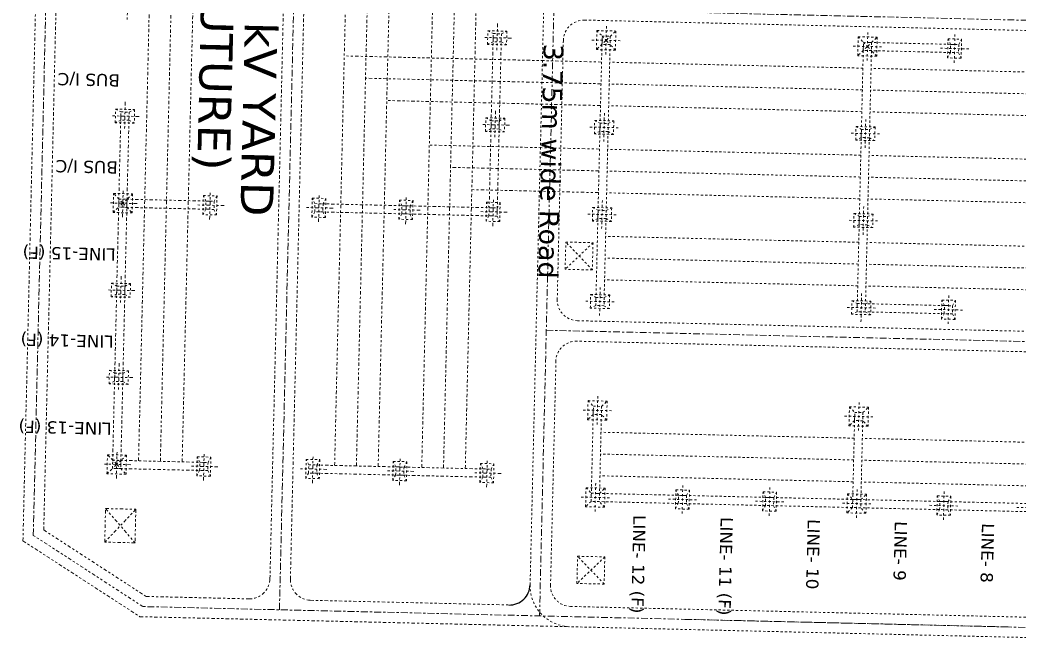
# Model space of a CAD drawing. Header units: metres. Extents: x 201400 to 215600, y 173235 to 1738400.
# Drawn here: x 213041.07 to 213086.93, y 1729797.67 to 1729826.47 of the extents above; entities that cross this region are included whole.
import ezdxf

# ---------------------------------------------------------------- set-up
doc = ezdxf.new("R2010")
doc.units = ezdxf.units.M
for name, pattern in [('CENTER', [2, 1.25, -0.25, 0.25, -0.25]), ('HIDDEN', [0.375, 0.25, -0.125]), ('PHANTOM2', [1.25, 0.625, -0.125, 0.125, -0.125, 0.125, -0.125])]:
    doc.linetypes.add(name, pattern=pattern)
doc.layers.add('E-LAY-CNTRL', color=1, linetype='CENTER', lineweight=0)
doc.layers.add('E-LAY-EXIST', color=8, linetype='HIDDEN', lineweight=0)
doc.layers.add('E-LAY-ROAD', color=7, linetype='Continuous')
doc.layers.add('TXT', color=222, linetype='Continuous')
doc.styles.add('STYLE1', font='verdana.ttf')

# ---------------------------------------------------------------- blocks, each defined once
blk = doc.blocks.new('TWR_CTG_p')
for p, q in [((-750, 750), (-1750, 1250)), ((1750, 1250), (750, 750)), ((-750, -750), (-1750, -1250)), ((750, -750), (1750, -1250))]:
    blk.add_line(p, q)
for points in [[(-1750, -1250), (1750, -1250), (1750, 1250), (-1750, 1250)], [(-750, -750), (750, -750), (750, 750), (-750, 750)]]:
    blk.add_lwpolyline(points, close=True)
blk = doc.blocks.new('TWR_CTH_p')
for p, q in [((-750, 750), (-1750, 1250)), ((1750, 1250), (750, 750)), ((-750, -750), (-1750, -1250)), ((750, -750), (1750, -1250))]:
    blk.add_line(p, q)
for points in [[(-1750, -1250), (1750, -1250), (1750, 1250), (-1750, 1250)], [(-750, -750), (750, -750), (750, 750), (-750, 750)]]:
    blk.add_lwpolyline(points, close=True)
blk = doc.blocks.new('TWR_CC_p')
for p, q in [((-750, 750), (-1750, 1250)), ((1750, 1250), (750, 750)), ((-750, -750), (-1750, -1250)), ((750, -750), (1750, -1250))]:
    blk.add_line(p, q)
for points in [[(-1750, -1250), (1750, -1250), (1750, 1250), (-1750, 1250)], [(-750, -750), (750, -750), (750, 750), (-750, 750)]]:
    blk.add_lwpolyline(points, close=True)
blk = doc.blocks.new('TWR_CD_p')
for p, q in [((-750, 750), (-1750, 1750)), ((-100, 100), (-750, 750)), ((750, 750), (100, 100)), ((1750, 1750), (750, 750)), ((-1750, -1750), (-750, -750)), ((-100, -100), (-750, -750)), ((100, -100), (750, -750)), ((750, -750), (1750, -1750))]:
    blk.add_line(p, q)
for points in [[(-1750, -1750), (1750, -1750), (1750, 1750), (-1750, 1750)], [(-750, -750), (750, -750), (750, 750), (-750, 750)], [(-100, -100), (100, -100), (100, 100), (-100, 100)]]:
    blk.add_lwpolyline(points, close=True)
blk = doc.blocks.new('TWR_CTE_p')
for p, q in [((-750, 750), (-1750, 1750)), ((1750, 1750), (750, 750)), ((-1750, -1750), (-750, -750)), ((750, -750), (1750, -1750))]:
    blk.add_line(p, q)
for points in [[(-1750, -1750), (1750, -1750), (1750, 1750), (-1750, 1750)], [(-750, -750), (750, -750), (750, 750), (-750, 750)]]:
    blk.add_lwpolyline(points, close=True)
blk = doc.blocks.new('TWR_CTK_p')
for p, q in [((-750, 750), (-1750, 1750)), ((-100, 100), (-750, 750)), ((750, 750), (100, 100)), ((1750, 1750), (750, 750)), ((-1750, -1750), (-750, -750)), ((-100, -100), (-750, -750)), ((100, -100), (750, -750)), ((750, -750), (1750, -1750))]:
    blk.add_line(p, q)
for points in [[(-1750, -1750), (1750, -1750), (1750, 1750), (-1750, 1750)], [(-750, -750), (750, -750), (750, 750), (-750, 750)], [(-100, -100), (100, -100), (100, 100), (-100, 100)]]:
    blk.add_lwpolyline(points, close=True)
blk = doc.blocks.new('TWR_CTD_p')
for p, q in [((-750, 750), (-1750, 1250)), ((1750, 1250), (750, 750)), ((-750, -750), (-1750, -1250)), ((750, -750), (1750, -1250))]:
    blk.add_line(p, q)
for points in [[(-1750, -1250), (1750, -1250), (1750, 1250), (-1750, 1250)], [(-750, -750), (750, -750), (750, 750), (-750, 750)]]:
    blk.add_lwpolyline(points, close=True)
blk = doc.blocks.new('400kv')
at = {"layer": 'E-LAY-CNTRL'}
for p, q in [((2.06, 0.61, -0.66), (54.44, 232.15, -0.29)), ((43.66, -21.72, -0.31), (98.82, 222.12, -0.31)), ((90.25, -32.26, -0.31), (127.43, 132.08, -0.31)), ((114.85, 76.49, -0.31), (279.62, 39.22, -0.31)), ((101.84, 18.94, -0.31), (306.4, -27.33, -0.31)), ((174.18, -51.25, -0.31), (19.21, -16.19, -0.31)), ((116.27, -38.15, -0.31), (289.28, -77.28, -0.31))]:
    blk.add_line(p, q, dxfattribs=at)
at = {"layer": 'E-LAY-EXIST', "color": 1, "linetype": 'PHANTOM2'}
for p, q in [((0, 0, -0.67), (52.43, 231.83, -0.3)), ((4.13, 1.2, -0.66), (54.82, 225.35, -0.31)), ((43.08, -15.78, -0.67), (82.87, 160.13, -0.4)), ((46.74, -16.6, -0.67), (86.53, 159.3, -0.4)), ((23.71, 10.21, -0.31), (56.04, 153.1, -0.31)), ((27.61, 9.33, -0.31), (59.94, 152.22, -0.31)), ((31.52, 8.45, -0.31), (63.84, 151.34, -0.31)), ((58.83, 2.27, -0.31), (91.15, 145.16, -0.31)), ((62.73, 1.39, -0.31), (95.05, 144.28, -0.31)), ((66.63, 0.51, -0.31), (98.95, 143.4, -0.31)), ((74.43, -1.26, -0.31), (106.75, 141.63, -0.31)), ((78.33, -2.14, -0.31), (110.66, 140.75, -0.31)), ((82.23, -3.02, -0.31), (114.56, 139.87, -0.31)), ((38.75, 94.83, -0.31), (37.61, 89.76, -0.31)), ((34.34, 75.32, -0.31), (33.19, 70.25, -0.31)), ((121.51, 65.24, -0.31), (75.43, 75.67, -0.31)), ((104.19, 75.93, -0.31), (103.05, 70.86, -0.31)), ((102.89, 73.56, -0.31), (99.36, 57.95, -0.31)), ((106.16, 72.82, -0.31), (101.09, 73.96, -0.31)), ((33.03, 72.95, -0.31), (29.5, 57.35, -0.31)), ((34.5, 72.62, -0.31), (30.97, 57.02, -0.31)), ((36.3, 72.21, -0.31), (31.23, 73.36, -0.31)), ((104.35, 73.22, -0.31), (100.82, 57.62, -0.31)), ((120.63, 61.34, -0.31), (78.45, 70.88, -0.31)), ((119.75, 57.44, -0.31), (81.47, 66.1, -0.31)), ((29.66, 54.65, -0.31), (30.81, 59.72, -0.31)), ((100.66, 60.32, -0.31), (99.52, 55.25, -0.31)), ((29.5, 57.35, -0.31), (25.97, 41.74, -0.31)), ((30.97, 57.02, -0.31), (27.44, 41.41, -0.31)), ((32.77, 56.61, -0.31), (27.7, 57.75, -0.31)), ((30.36, 57.26, -0.31), (30.12, 57.11, -0.31)), ((30.31, 57.06, -0.31), (30.16, 57.3, -0.31)), ((46.01, 54.38, -0.31), (30.4, 57.91, -0.31)), ((99.36, 57.95, -0.31), (95.83, 42.34, -0.31)), ((100.82, 57.62, -0.31), (97.29, 42.01, -0.31)), ((102.63, 57.21, -0.31), (97.56, 58.36, -0.31)), ((45.68, 52.92, -0.31), (30.07, 56.45, -0.31)), ((45.27, 51.12, -0.31), (46.42, 56.19, -0.31)), ((117.98, 49.64, -0.31), (87.5, 56.53, -0.31)), ((48.38, 53.08, -0.31), (43.31, 54.22, -0.31)), ((64.78, 46.7, -0.31), (65.92, 51.77, -0.31)), ((117.1, 45.73, -0.31), (90.52, 51.75, -0.31)), ((67.88, 48.67, -0.31), (62.81, 49.81, -0.31)), ((81.12, 46.44, -0.31), (65.51, 49.97, -0.31)), ((80.79, 44.98, -0.31), (65.18, 48.51, -0.31)), ((80.38, 43.17, -0.31), (81.53, 48.24, -0.31)), ((83.49, 45.14, -0.31), (78.42, 46.28, -0.31)), ((96.73, 42.91, -0.31), (81.12, 46.44, -0.31)), ((116.22, 41.83, -0.31), (93.54, 46.96, -0.31)), ((27.28, 44.11, -0.31), (26.13, 39.04, -0.31)), ((96.4, 41.45, -0.31), (80.79, 44.98, -0.31)), ((95.99, 39.64, -0.31), (97.13, 44.71, -0.31)), ((99.1, 41.61, -0.31), (94.03, 42.75, -0.31)), ((25.97, 41.74, -0.31), (22.44, 26.14, -0.31)), ((27.44, 41.41, -0.31), (23.91, 25.8, -0.31)), ((29.24, 41, -0.31), (24.17, 42.15, -0.31)), ((23.75, 28.5, -0.31), (22.6, 23.44, -0.31)), ((22.44, 26.14, -0.31), (18.91, 10.53, -0.31)), ((23.91, 25.8, -0.31), (20.38, 10.2, -0.31)), ((25.71, 25.4, -0.31), (20.64, 26.54, -0.31)), ((19.07, 7.83, -0.31), (20.22, 12.9, -0.31)), ((35.42, 7.57, -0.31), (19.81, 11.1, -0.31)), ((22.18, 9.79, -0.31), (17.11, 10.94, -0.31)), ((35.09, 6.1, -0.31), (19.48, 9.63, -0.31)), ((19.77, 10.44, -0.31), (19.53, 10.29, -0.31)), ((19.72, 10.24, -0.31), (19.57, 10.48, -0.31)), ((34.68, 4.3, -0.31), (35.83, 9.37, -0.31)), ((37.79, 6.26, -0.31), (32.72, 7.41, -0.31)), ((54.19, -0.11, -0.31), (55.33, 4.96, -0.31)), ((16.03, 2.82, -0.31), (20.1, -4.42, -0.31)), ((57.29, 1.85, -0.31), (52.22, 3, -0.31)), ((70.53, -0.38, -0.31), (54.92, 3.15, -0.31)), ((0, 0), (18.29, -17.9, -0.03)), ((19.21, -16.19, -0.31), (2.06, 0.61, -0.31)), ((4.13, 1.2, -0.14), (20.14, -14.48, -0.17)), ((21.46, 1.59, -0.31), (14.67, -3.2, -0.31)), ((70.2, -1.84, -0.31), (54.59, 1.69, -0.31)), ((69.79, -3.64, -0.31), (70.94, 1.43, -0.31)), ((72.9, -1.68, -0.31), (67.83, -0.54, -0.31)), ((86.14, -3.91, -0.31), (70.53, -0.38, -0.31)), ((85.8, -5.37, -0.31), (70.2, -1.84, -0.31)), ((85.4, -7.17, -0.31), (86.54, -2.1, -0.31)), ((88.51, -5.21, -0.31), (83.44, -4.07, -0.31)), ((20.14, -14.48, -0.15), (38.58, -18.65, -0.17)), ((18.29, -17.9, -0.01), (94.83, -35.2, -0.11)), ((49.56, -21.14, -0.18), (85.18, -29.19, -0.22))]:
    blk.add_line(p, q, dxfattribs=at)
at = {"layer": 'E-LAY-EXIST', "color": 4}
for p, q in [((89.68, -26.32, -0.67), (125, 129.81, -0.67)), ((119.98, 73.41, -0.24), (273.72, 38.63, -0.4)), ((104.92, 24.06, -0.24), (115.43, 70.54, -0.24)), ((123.7, 71.51, -0.31), (122.55, 66.44, -0.31)), ((122.4, 69.14, -0.31), (118.87, 53.54, -0.31)), ((123.86, 68.81, -0.31), (120.33, 53.21, -0.31)), ((125.66, 68.4, -0.31), (120.59, 69.55, -0.31)), ((168.33, 54.65, -0.31), (122.98, 64.91, -0.31)), ((167.45, 50.75, -0.31), (122.09, 61.01, -0.31)), ((170.52, 60.92, -0.31), (169.37, 55.85, -0.31)), ((172.48, 57.81, -0.31), (167.41, 58.96, -0.31)), ((185.72, 55.59, -0.31), (170.11, 59.12, -0.31)), ((166.57, 46.85, -0.31), (121.21, 57.11, -0.31)), ((169.21, 58.55, -0.31), (165.68, 42.95, -0.31)), ((170.68, 58.22, -0.31), (167.15, 42.62, -0.31)), ((185.39, 54.13, -0.31), (169.78, 57.66, -0.31)), ((186.12, 57.39, -0.31), (184.98, 52.32, -0.31)), ((120.17, 55.91, -0.31), (119.02, 50.84, -0.31)), ((188.09, 54.28, -0.31), (183.02, 55.43, -0.31)), ((118.87, 53.54, -0.31), (115.34, 37.93, -0.31)), ((120.33, 53.21, -0.31), (116.8, 37.6, -0.31)), ((122.13, 52.8, -0.31), (117.06, 53.95, -0.31)), ((215.15, 44.06, -0.31), (169.79, 54.32, -0.31)), ((214.27, 40.16, -0.31), (168.91, 50.42, -0.31)), ((164.8, 39.05, -0.31), (119.45, 49.3, -0.31)), ((213.38, 36.26, -0.31), (168.03, 46.52, -0.31)), ((163.92, 35.14, -0.31), (118.56, 45.4, -0.31)), ((166.99, 45.32, -0.31), (165.84, 40.25, -0.31)), ((165.68, 42.95, -0.31), (162.15, 27.34, -0.31)), ((167.15, 42.62, -0.31), (163.62, 27.01, -0.31)), ((168.95, 42.21, -0.31), (163.88, 43.35, -0.31)), ((163.04, 31.24, -0.31), (117.68, 41.5, -0.31)), ((116.64, 40.3, -0.31), (115.49, 35.23, -0.31)), ((211.62, 28.46, -0.31), (166.26, 38.71, -0.31)), ((115.34, 37.93, -0.31), (111.81, 22.33, -0.31)), ((116.8, 37.6, -0.31), (113.27, 21.99, -0.31)), ((118.6, 37.19, -0.31), (113.53, 38.34, -0.31)), ((112.32, 28.13, -0.31), (108.55, 34.11, -0.31)), ((161.27, 23.44, -0.31), (115.92, 33.7, -0.31)), ((210.74, 24.55, -0.31), (165.38, 34.81, -0.31)), ((113.42, 33.01, -0.31), (107.44, 29.23, -0.31)), ((160.39, 19.54, -0.31), (115.03, 29.8, -0.31)), ((163.46, 29.71, -0.31), (162.31, 24.64, -0.31)), ((209.85, 20.65, -0.31), (164.5, 30.91, -0.31)), ((165.42, 26.6, -0.31), (160.35, 27.75, -0.31)), ((159.51, 15.64, -0.31), (114.15, 25.9, -0.31)), ((162.15, 27.34, -0.31), (158.62, 11.74, -0.31)), ((163.62, 27.01, -0.31), (160.09, 11.4, -0.31)), ((113.11, 24.7, -0.31), (111.96, 19.63, -0.31)), ((115.07, 21.59, -0.31), (110, 22.73, -0.31)), ((208.09, 12.85, -0.31), (162.73, 23.11, -0.31)), ((107.79, 19.52, -0.24), (261.49, -15.25, -0.59)), ((207.21, 8.95, -0.31), (161.85, 19.21, -0.31)), ((106.66, 15.92, -0.24), (260.66, -18.91, -0.59)), ((206.32, 5.05, -0.31), (160.97, 15.31, -0.31)), ((93.34, -27.14, -0.67), (102.55, 13.45, -0.24)), ((159.93, 14.11, -0.31), (158.78, 9.04, -0.31)), ((161.89, 11, -0.31), (156.82, 12.14, -0.31)), ((175.13, 8.77, -0.31), (159.52, 12.3, -0.31)), ((174.79, 7.31, -0.31), (159.19, 10.84, -0.31)), ((175.53, 10.57, -0.31), (174.39, 5.51, -0.31)), ((177.5, 7.47, -0.31), (172.43, 8.61, -0.31)), ((108.7, 5.19, -0.31), (107.55, 0.12, -0.31)), ((107.39, 2.82, -0.31), (103.86, -12.79, -0.31)), ((108.86, 2.49, -0.31), (105.33, -13.12, -0.31)), ((110.66, 2.08, -0.31), (105.59, 3.23, -0.31)), ((153.33, -11.67, -0.31), (107.97, -1.41, -0.31)), ((152.45, -15.57, -0.31), (107.09, -5.32, -0.31)), ((155.52, -5.4, -0.31), (154.37, -10.47, -0.31)), ((154.21, -7.77, -0.31), (150.68, -23.38, -0.31)), ((155.67, -8.1, -0.31), (152.14, -23.71, -0.31)), ((157.48, -8.51, -0.31), (152.41, -7.36, -0.31)), ((105.17, -10.42, -0.31), (104.02, -15.49, -0.31)), ((151.56, -19.48, -0.31), (106.21, -9.22, -0.31)), ((107.13, -13.53, -0.31), (102.06, -12.38, -0.31)), ((120.37, -15.75, -0.31), (104.76, -12.22, -0.31)), ((200.15, -22.26, -0.31), (154.79, -12, -0.31)), ((120.04, -17.21, -0.31), (104.43, -13.68, -0.31)), ((120.77, -13.95, -0.31), (119.63, -19.02, -0.31)), ((122.74, -17.06, -0.31), (117.67, -15.91, -0.31)), ((135.97, -19.28, -0.31), (120.37, -15.75, -0.31)), ((199.26, -26.16, -0.31), (153.91, -15.91, -0.31)), ((135.64, -20.74, -0.31), (120.04, -17.21, -0.31)), ((136.38, -17.48, -0.31), (135.23, -22.55, -0.31)), ((138.34, -20.59, -0.31), (133.27, -19.44, -0.31)), ((151.58, -22.81, -0.31), (135.97, -19.28, -0.31)), ((198.38, -30.07, -0.31), (153.03, -19.81, -0.31)), ((151.25, -24.27, -0.31), (135.64, -20.74, -0.31)), ((151.99, -21.01, -0.31), (150.84, -26.08, -0.31)), ((103.04, -28.88, -0.31), (99.27, -22.9, -0.31)), ((153.95, -24.12, -0.31), (148.88, -22.97, -0.31)), ((167.18, -26.34, -0.31), (151.58, -22.81, -0.31)), ((104.14, -24, -0.31), (98.16, -27.77, -0.31)), ((166.85, -27.8, -0.31), (151.25, -24.27, -0.31)), ((167.59, -24.54, -0.31), (166.44, -29.61, -0.31)), ((169.55, -27.65, -0.31), (164.48, -26.5, -0.31)), ((182.79, -29.87, -0.31), (167.18, -26.34, -0.31)), ((182.46, -31.33, -0.31), (166.85, -27.8, -0.31)), ((185.16, -31.18, -0.31), (180.09, -30.03, -0.31)), ((96.16, -31.68, -0.24), (249.9, -66.46, -0.31)), ((94.83, -35.2, -0.11), (249.08, -70.11, -0.31))]:
    blk.add_line(p, q, dxfattribs=at)
at = {"layer": 'E-LAY-EXIST', "color": 4, "elevation": -0.31}
for points in [[(113.42, 33.01), (112.32, 28.13), (107.44, 29.23), (108.55, 34.11)], [(104.14, -24), (103.04, -28.88), (98.16, -27.77), (99.27, -22.9)]]:
    blk.add_lwpolyline(points, close=True, dxfattribs=at)
at = {"layer": 'E-LAY-EXIST', "color": 1, "linetype": 'PHANTOM2', "elevation": -0.31}
blk.add_lwpolyline([(21.46, 1.59), (20.1, -4.42), (14.67, -3.2), (16.03, 2.82)], close=True, dxfattribs=at)
at = {"layer": 'E-LAY-EXIST', "color": 4}
for centre, radius, start, end in [((119.14, 69.7, -0.24), 3.8, 77.254, 167.254), ((108.63, 23.23, -0.24), 3.8, 167.254, 257.254), ((106.12, 12.15, -0.24), 3.8, 77.254, 167.254), ((97.04, -27.98, -0.67), 7.55, 167.254, 257.254), ((97.04, -27.98, -0.67), 3.8, 167.254, 257.254)]:
    blk.add_arc(centre, radius, start, end, dxfattribs=at)
at = {"layer": 'E-LAY-EXIST', "color": 1, "linetype": 'PHANTOM2'}
for centre, start, end in [((39.37, -14.94, -0.67), 257.254, 347.254), ((50.45, -17.44, -0.67), 167.254, 257.254)]:
    blk.add_arc(centre, 3.8, start, end, dxfattribs=at)
at = {"layer": 'E-LAY-ROAD'}
blk.add_arc((85.97, -25.48, -0.67), 3.8, 257.254, 347.254, dxfattribs=at)
at = {"layer": 'E-LAY-EXIST', "color": 1, "linetype": 'PHANTOM2', "yscale": 0.0009999999310821295, "zscale": 0.001}
for name, p, xscale, rotation in [('TWR_CTH_p', (33.77, 72.79, -0.31), -0.0009999999965821884, 347.2539837020024), ('TWR_CTH_p', (103.62, 73.39, -0.31), -0.0009999999965821884, 347.2539837020024), ('TWR_CD_p', (30.24, 57.18, -0.31), -0.0009999999398089005, 257.2539829661908), ('TWR_CTH_p', (100.09, 57.78, -0.31), -0.0009999999965821884, 347.2539837020024), ('TWR_CC_p', (45.84, 53.65, -0.31), -0.0009999999398089005, 257.2539829661908), ('TWR_CTG_p', (65.35, 49.24, -0.31), -0.0009999999398089005, 257.2539829661908), ('TWR_CTH_p', (80.95, 45.71, -0.31), -0.0009999999398089005, 257.2539829661908), ('TWR_CTG_p', (96.56, 42.18, -0.31), -0.0009999999398089005, 257.2539829661908), ('TWR_CTH_p', (26.71, 41.58, -0.31), -0.0009999999965821884, 347.2539837020024), ('TWR_CTH_p', (23.18, 25.97, -0.31), -0.0009999999965821884, 347.2539837020024), ('TWR_CD_p', (19.65, 10.36, -0.31), -0.0009999999398089005, 257.2539829661908), ('TWR_CC_p', (35.25, 6.83, -0.31), -0.0009999999398089005, 257.2539829661908), ('TWR_CTG_p', (54.76, 2.42, -0.31), -0.0009999999398089005, 257.2539829661908), ('TWR_CTH_p', (70.36, -1.11, -0.31), -0.0009999999398089005, 257.2539829661908), ('TWR_CTG_p', (85.97, -4.64, -0.31), -0.0009999999398089005, 257.2539829661908)]:
    blk.add_blockref(name, p, dxfattribs=dict(at, xscale=xscale, rotation=rotation))
at = {"layer": 'E-LAY-EXIST', "color": 4, "yscale": 0.0009999999310821295, "zscale": 0.001}
for name, p, xscale, rotation in [('TWR_CTK_p', (123.13, 68.98, -0.31), -0.0009999999965821884, 347.2539837020024), ('TWR_CTK_p', (169.94, 58.39, -0.31), -0.0009999999965821884, 347.2539837020024), ('TWR_CTD_p', (185.55, 54.86, -0.31), -0.0009999999398089005, 77.25398296619088), ('TWR_CTH_p', (119.6, 53.37, -0.31), -0.0009999999965821884, 347.2539837020024), ('TWR_CTH_p', (166.41, 42.78, -0.31), -0.0009999999965821884, 347.2539837020024), ('TWR_CTG_p', (116.07, 37.77, -0.31), -0.0009999999965821884, 347.2539837020024), ('TWR_CTG_p', (162.88, 27.18, -0.31), -0.0009999999965821884, 347.2539837020024), ('TWR_CTG_p', (112.54, 22.16, -0.31), -0.0009999999965821884, 347.2539837020024), ('TWR_CTG_p', (159.35, 11.57, -0.31), -0.0009999999965821884, 347.2539837020024), ('TWR_CTD_p', (174.96, 8.04, -0.31), -0.0009999999398089005, 77.25398296619088), ('TWR_CTE_p', (108.12, 2.65, -0.31), -0.0009999999965821884, 347.2539837020024), ('TWR_CTE_p', (154.94, -7.94, -0.31), -0.0009999999965821884, 347.2539837020024), ('TWR_CTE_p', (104.59, -12.95, -0.31), -0.0009999999965821884, 347.2539837020024), ('TWR_CTD_p', (120.2, -16.48, -0.31), -0.0009999999398089005, 77.25398296619088), ('TWR_CTD_p', (135.81, -20.01, -0.31), -0.0009999999398089005, 77.25398296619088), ('TWR_CTE_p', (151.41, -23.54, -0.31), -0.0009999999965821884, 347.2539837020024), ('TWR_CTD_p', (167.02, -27.07, -0.31), -0.0009999999398089005, 77.25398296619088)]:
    blk.add_blockref(name, p, dxfattribs=dict(at, xscale=xscale, rotation=rotation))
at = {"layer": 'E-LAY-EXIST', "color": 1, "linetype": 'PHANTOM2', "style": 'STYLE1'}
for s, height, rotation, p in [('220 kV YARD', 6, 257.254, (62.83, 103.32, 0.24)), ('(FUTURE)', 6, 257.254, (53.45, 98.6, 0.24)), ('BUS I/C', 2.25, 167.254, (34.39, 80.48, -0.38)), ('BUS I/C', 2.25, 167.254, (30.86, 64.88, -0.38)), ('LINE-15 (F)', 2.25, 167.254, (27.33, 49.27, -0.38)), ('LINE-14 (F)', 2.25, 167.254, (23.8, 33.66, -0.38)), ('LINE-13 (F)', 2.25, 167.254, (20.27, 18.06, -0.38))]:
    blk.add_text(s, height=height, rotation=rotation, dxfattribs=at).set_placement(p)
at = {"layer": 'TXT', "linetype": 'Continuous', "style": 'STYLE1'}
blk.add_text('3.75m wide Road', height=3.6, rotation=257.254, dxfattribs=at).set_placement((111.79, 70.65, -0.32))
at = {"layer": 'TXT', "style": 'STYLE1'}
for s, p in [('LINE- 12 (F)', (110.83, -17.48, -0.38)), ('LINE- 11 (F)', (126.44, -21.01, -0.38)), ('LINE- 10', (142.04, -24.54, -0.38)), ('LINE- 9', (157.65, -28.07, -0.38)), ('LINE- 8', (173.25, -31.6, -0.38))]:
    blk.add_text(s, height=2.25, rotation=257.254, dxfattribs=at).set_placement(p)

msp = doc.modelspace()

# ---------------------------------------------------------------- block references
at = {"xscale": 0.2499999999999999, "yscale": 0.2499999999999999, "zscale": 0.2499999999999999, "rotation": 11.39700464984234}
msp.add_blockref('400kv', (213041.21, 1729802.545, 0.078), dxfattribs=at)

doc.saveas('drawing.dxf')
